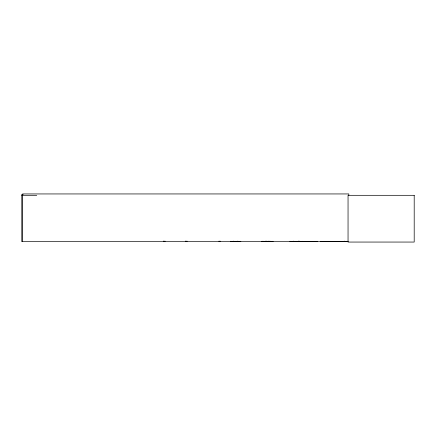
<?xml version="1.0" encoding="UTF-8"?>
<svg xmlns="http://www.w3.org/2000/svg" width="436" height="436" viewBox="0 0 436 436"><rect width="100%" height="100%" fill="white"/><g stroke="black" fill="none" stroke-linecap="round" stroke-linejoin="round"><path stroke-width="0.65" d="M295.488 241.664L295.472 241.277L295.521 241.648M342.282 241.653L342.309 241.293M290.065 241.648L317.266 241.637M297.052 241.604L297.063 241.277M320.673 241.664L347.797 241.566M261.84 241.664L262.091 241.615M320.852 241.615L320.88 241.31M262.597 241.615L267.197 241.615M262.799 241.615L262.837 241.31M327.545 241.615L327.583 241.31L327.627 241.664M23.163 194.434L21.8 194.434L21.8 241.664L348.135 241.664M21.8 195.312L36.755 195.312M230.366 241.359L239.097 241.359M301.222 241.359L317.255 241.359M230.35 241.484L239.113 241.484M301.205 241.473L317.272 241.484M329.616 241.549L342.32 241.549M230.355 241.637L240.852 241.648M273.04 241.648L268.413 241.615M272.811 241.615L272.773 241.31M325.196 241.615L325.169 241.31L325.142 241.664M342.282 241.457L329.649 241.653M348.816 195.312L348.816 193.944L22.568 193.944L22.568 241.664M347.797 241.277L347.797 241.664M344.413 241.179L344.413 241.664M344.168 241.179L344.168 241.664M340.783 241.277L340.783 241.664M330.733 241.277L330.733 241.664M328.248 241.277L328.248 241.664M326.504 241.277L326.504 241.664M324.019 241.277L324.019 241.664M323.398 241.277L323.398 241.664M320.907 241.277L320.907 241.664M302.453 241.277L302.502 241.664L302.415 241.277M299.728 241.277L299.772 241.664M299.112 241.179L299.112 241.664M299.074 241.179L299.074 241.664M298.971 241.179L298.96 241.664M298.834 241.179L298.867 241.664M298.715 241.179L298.715 241.664M293.815 241.179L293.815 241.664M293.575 241.179L293.575 241.664M290.114 241.277L290.114 241.664M272.734 241.277L272.734 241.664M270.004 241.179L270.004 241.664M269.851 241.179L269.851 241.664M268.336 241.277L268.336 241.664M268.135 241.081L268.135 241.664M267.273 241.277L267.273 241.664M266.767 241.081L266.767 241.664M265.758 241.179L265.758 241.664M265.606 241.179L265.606 241.664M262.984 241.179L262.99 241.664M262.875 241.277L262.875 241.664M240.536 241.277L240.536 241.664M237.92 241.179L237.92 241.664M237.778 241.179L237.778 241.664M236.421 241.277L236.421 241.664M234.862 241.277L234.862 241.664M234.824 241.31L234.732 241.495M233.505 241.179L233.505 241.664M233.364 241.179L233.364 241.664M230.748 241.277L230.748 241.664M220.022 241.081L220.022 241.664M219.057 241.081L219.057 241.664M186.968 241.081L186.968 241.664M186.009 241.081L186.009 241.664M185.605 241.081L185.605 241.664M164.961 241.081L164.961 241.664M163.996 241.081L163.996 241.664M163.598 241.081L163.598 241.664M414.2 195.312L348.048 195.312L348.048 242.056L414.2 242.056L414.2 195.312M262.232 241.664L262.232 241.277L262.189 241.664"/></g></svg>
